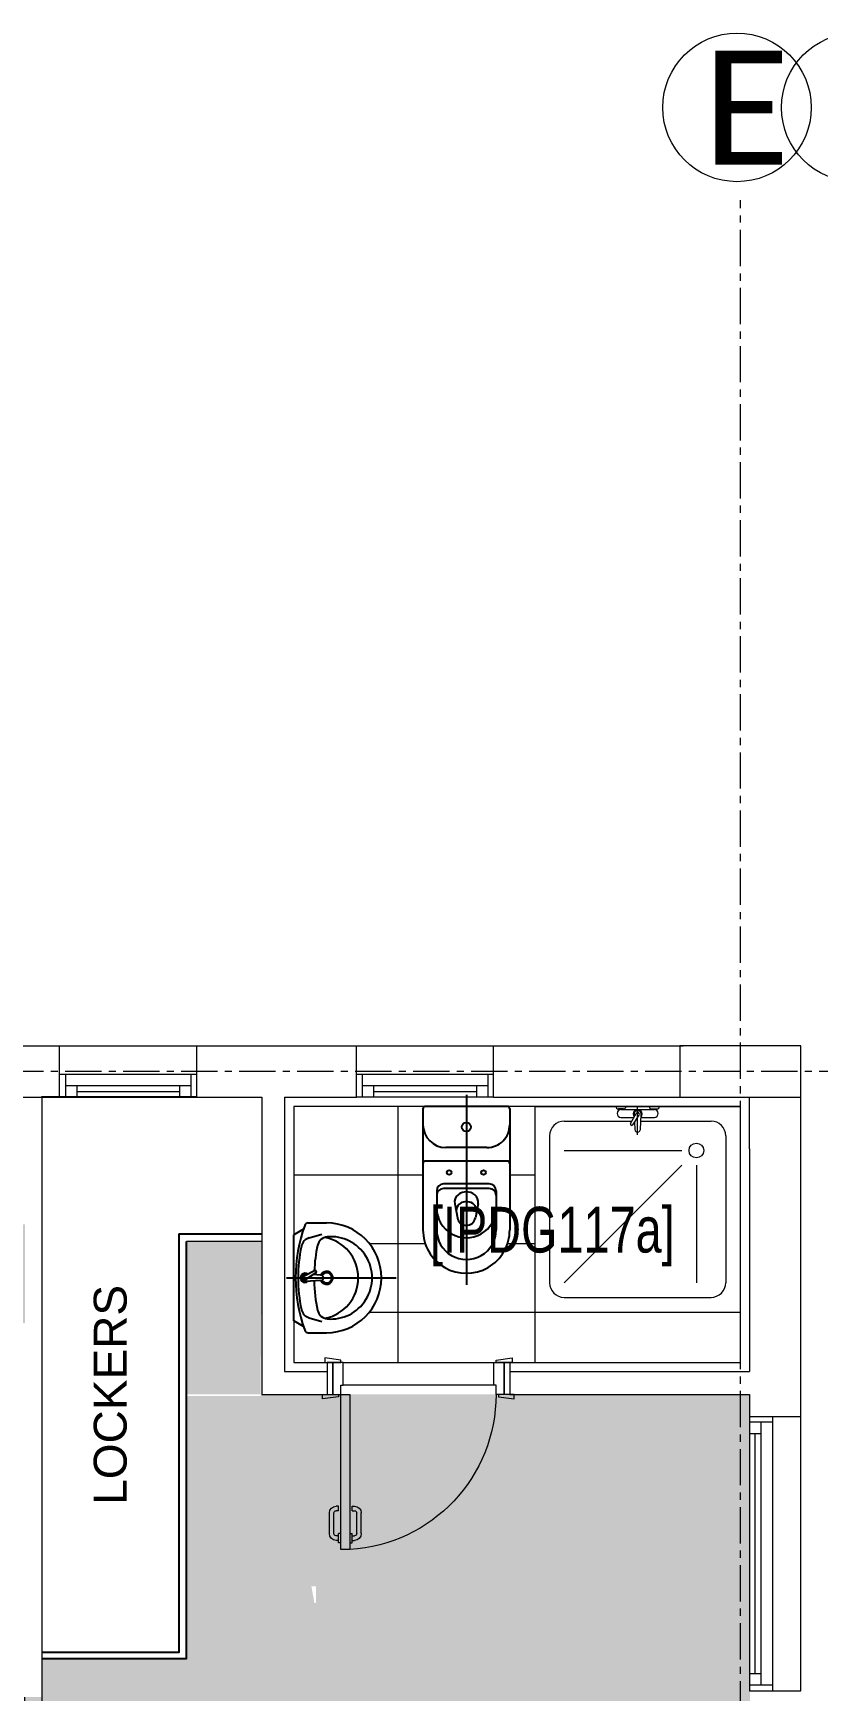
# Model space of a CAD drawing. Header units: millimetres. Extents: x 26027 to 581921, y 7230 to 233891.
# Drawn here: x 477152 to 480588, y 224288 to 231541 of the extents above; entities that cross this region are included whole.
import ezdxf

# ---------------------------------------------------------------- set-up
doc = ezdxf.new("R2010")
doc.units = ezdxf.units.MM
doc.header["$LTSCALE"] = 5
doc.linetypes.add('CENTER', pattern=[50.800000000000004, 31.75, -6.35, 6.35, -6.35])
doc.linetypes.add('HIDDEN2', pattern=[0.1875, 0.125, -0.0625])
for name, color, linetype, lineweight in [('72_EGR_BASE_TEXT', 7, 'Continuous', 5), ('Aluminum', 7, 'Continuous', 5), ('AxisBalloons_2', 7, 'Continuous', 0), ('car', 250, 'Continuous', 5), ('Proj', 7, 'HIDDEN2', 5), ('SANIT', 250, 'Continuous', 5), ('Structure', 20, 'Continuous', 5), ('Text', 9, 'Continuous', 5), ('Tiles', 252, 'Continuous', 5), ('Walls', 32, 'Continuous', 5)]:
    doc.layers.add(name, color=color, linetype=linetype, lineweight=lineweight)
for name, color, linetype in [('axes', 9, 'Continuous'), ('GE-ARCHITECTURAL_ELEMENTS', 8, 'Continuous'), ('GE-FURNITURE', 8, 'Continuous'), ('PDF_Text', 7, 'Continuous')]:
    doc.layers.add(name, color=color, linetype=linetype)
doc.layers.add('PDF_Geometry', color=7, linetype='Continuous', true_color=0x809a5e)
doc.layers.add('Wooden Joinery', color=7, linetype='Continuous', lineweight=5, true_color=0xffdcd1)
doc.styles.add('PDF Arial', font='arial.ttf')
doc.styles.get("Standard").update_dxf_attribs({"font": 'calibri.ttf'})
doc.styles.add('X3G_ENTITY_2587EA', font='swisscl.ttf', dxfattribs={"height": 200})

# ---------------------------------------------------------------- blocks, each defined once
blk = doc.blocks.new('SHOWER TRAY 80x80')
at = {"layer": 'SANIT'}
for p, q in [((0, 0), (0, 0.8000000000000007)), ((0.799999999999983, 0.8000000000000007), (-3.552713678800501e-15, 0.7999999999999972)), ((0.7999999999999794, 7.105427357601002e-15), (0.799999999999983, 0.8000000000000007)), ((0.1142857142856926, 0.7428571428571544), (0.6857142857142691, 0.7428571428571615)), ((0.05714285714283207, 0.4124033613445377), (0.05714285714283207, 0.685714285714301)), ((0.7428571428571153, 0.1142857142857174), (0.7428571428571296, 0.6857142857143081)), ((0.2285714285714064, 0.6285714285714441), (0.6857142857142655, 0.6285714285714441)), ((0.1714285714285531, 0.1142857142857068), (0.1714285714285531, 0.5714285714285836)), ((0.2285714285714064, 0.5714285714285836), (0.6857142857142655, 0.1142857142857245)), ((0.01000000000000512, 0.4549999999999912), (0.01000000000000512, 0.4750000000000014)), ((0.01631966011248664, 0.4750000000000014), (0.01000000000000512, 0.4750000000000014)), ((0.01249999999998863, 0.4549999999999912), (0.01000000000000512, 0.4549999999999912)), ((0.01249999999998863, 0.3349999999999866), (0.01249999999998863, 0.4649999999999963)), ((0.04249999999998977, 0.413264705882348), (0.04249999999998977, 0.4649999999999963)), ((0.1099999999999994, 0.3999999999999986), (0, 0.3999999999999986)), ((0.06674858673548556, 0.3727685026005716), (0.02709900889367134, 0.3938940117229563)), ((0.08950000000000102, 0.4104999999999919), (0.03164137928153821, 0.4139034482775585)), ((0.07150997231136103, 0.3807923120500973), (0.03344981494325339, 0.4058135719738871)), ((0.0608299165623265, 0.3878135245036631), (0.08949999999998681, 0.3894999999999911)), ((0.01000000000000512, 0.345000000000006), (0.01000000000000512, 0.3249999999999957)), ((0.01249999999998863, 0.345000000000006), (0.01000000000000512, 0.345000000000006)), ((0.01631966011248664, 0.3250000000000099), (0.01000000000000512, 0.3250000000000099)), ((0.04073028667295375, 0.3866311933336917), (0.0316413792811403, 0.3860965517224102)), ((0.04249999999998977, 0.3349999999999866), (0.04249999999998977, 0.3856882805192541)), ((0.05714285714283562, 0.1142857142857068), (0.05714285714283207, 0.3778864871840746)), ((0, 0), (0.7999999999999794, 7.105427357601002e-15)), ((0.1142857142856961, 0.05714285714285339), (0.6857142857142584, 0.05714285714286405))]:
    blk.add_line(p, q, dxfattribs=at)
blk.add_circle((0.1714285714285531, 0.6285714285714441), 0.02857142857142873, dxfattribs=at)
for centre, radius, start, end in [((0.1142857142856926, 0.685714285714301), 0.05714285714285747, 90, 180), ((0.6857142857142691, 0.6857142857143081), 0.05714285714285747, 359.9999999999992, 90), ((0, 0.4750000000000014), 0.009999999999999787, 0, 90.00000000000263), ((0, 0.4549999999999912), 0.009999999999999787, 269.9999999999973, 0), ((0.0274999999999892, 0.4649999999999963), 0.01499999999999968, 0, 180), ((0.03000000000000114, 0.3999999999999844), 0.0175000000000054, 49.63201498841951, 309.2525527154357), ((0.03000000000000114, 0.3999999999999986), 0.0140000000000029, 83.2670787910549, 276.732921207356), ((0.03000000000000114, 0.3999999999999986), 0.006760091880911086, 54.04227897446988, 244.5873310711967), ((0.08950000000000102, 0.3999999999999844), 0.01049999999999862, 270, 90.00000000010422), ((0, 0.345000000000006), 0.009999999999999787, 0, 90.00000000000263), ((0, 0.3250000000000099), 0.009999999999999787, 269.9999999999973, 0), ((0.0274999999999892, 0.3349999999999866), 0.01499999999999968, 180, 0), ((0.06912927952342329, 0.3767804073253345), 0.004665091389374755, 239.3148050232749, 59.31480502755438), ((0.1142857142856961, 0.1142857142857068), 0.05714285714285747, 179.9999999999998, 270), ((0.6857142857142584, 0.1142857142857174), 0.05714285714285747, 270, 359.9999999999996)]:
    blk.add_arc(centre, radius, start, end, dxfattribs=at)
blk = doc.blocks.new('A$C26754117')
at = {"layer": 'car'}
for p, q in [((750.0011963472934, 819.9992818571045), (90.00119634834118, 819.9992818492465)), ((90.00119634659495, 719.999281856115), (750.001196346595, 719.9992818568717))]:
    blk.add_line(p, q, dxfattribs=at)
at = {"layer": 'Wooden Joinery'}
for p, q in [((670.0011963391444, 71.17677191871917), (670.0011963400757, 161.1767719187192)), ((690.001196339028, 71.17677191854455), (690.0011963400757, 161.1767719185445)), ((710.0011963403085, 191.1767719183699), (700.0011963403085, 191.1767719184281)), ((710.0011963400757, 171.1767719183699), (700.0011963400757, 171.1767719184281)), ((710.0011963400757, 171.1767719183699), (710.0011963403085, 191.1767719183699)), ((770.0011963401921, 191.1767719177878), (780.0011963401921, 191.1767719177296)), ((770.0011963399593, 171.1767719177878), (770.0011963401921, 191.1767719177878)), ((770.0011963399593, 171.1767719177878), (780.0011963399593, 171.1767719177296)), ((790.0011963392608, 71.17677191761322), (790.0011963399593, 161.1767719176132)), ((810.0011963392608, 71.1767719174386), (810.0011963398429, 161.1767719174386)), ((710.001196339028, 61.17677191836992), (700.001196339028, 61.17677191842813)), ((710.0011963387951, 41.17677191831172), (700.0011963387951, 41.17677191842813)), ((710.0011963386787, 31.17677191831172), (710.001196339028, 71.17677191831172)), ((720.001196339028, 71.17677191831172), (710.001196339028, 71.17677191836992)), ((720.0011963386787, 31.17677191825351), (710.0011963386787, 31.17677191831172)), ((760.0011963391444, 71.17677191790426), (770.0011963392608, 71.17677191772964)), ((760.0011963387951, 31.17677191790426), (770.0011963387951, 31.17677191778785)), ((770.0011963387951, 31.17677191778785), (770.0011963392608, 71.17677191778785)), ((770.0011963391444, 61.17677191772964), (780.0011963391444, 61.17677191767143)), ((770.0011963389115, 41.17677191778785), (780.0011963389115, 41.17677191761322))]:
    blk.add_line(p, q, dxfattribs=at)
for points in [[(80.00119634810835, 819.9992818492465), (80.00119634822477, 829.9992818492465), (10.0011963484576, 839.9992818497703), (10.00119634834118, 819.9992818498285)], [(760.0011963474099, 819.9992818569299), (760.0011963475263, 829.9992818569299), (830.0011963476427, 839.9992818562314), (830.0011963474099, 819.9992818562314)], [(70.00119634612929, 679.9992818562314), (70.00119634601288, 669.9992818562314), (0.001196346012875438, 659.9992818568717), (0.00119634612929076, 679.9992818568135)], [(720.0011963460129, 679.9992818570463), (720.0011963384459, 1.176771918253507), (760.0011963385623, 1.176771917904261), (760.0011963461293, 679.9992818566388)], [(770.0011963463621, 679.9992818565224), (770.0011963462457, 669.9992818566388), (840.0011963461293, 659.9992818559404), (840.0011963463621, 679.9992818559404)]]:
    blk.add_lwpolyline(points, close=True, dxfattribs=at)
for points in [[(45.00119634671137, 679.999281856406), (45.00119634857401, 819.9992818495957), (20.0011963484576, 819.9992818498285), (20.00119634659495, 679.9992818566388), (45.00119634671137, 679.999281856406)], [(45.00119634647854, 679.9992818564642), (80.00119634636212, 679.9992818560568), (80.0011963469442, 719.9992818564642), (90.00119634659495, 719.999281856115), (90.00119634834118, 819.9992818492465), (45.00119634857401, 819.9992818495957), (45.00119634647854, 679.9992818564642)], [(795.0011963460129, 679.9992818564642), (760.0011963461293, 679.9992818566388), (760.0011963463621, 719.9992818570463), (750.001196346595, 719.9992818568717), (750.0011963472934, 819.9992818571045), (795.0011963469442, 819.9992818567553), (795.0011963460129, 679.9992818564642)], [(795.00119634578, 679.9992818563478), (795.0011963469442, 819.9992818567553), (820.001196347177, 819.9992818565224), (820.0011963458965, 679.999281856115), (795.00119634578, 679.9992818563478)]]:
    blk.add_lwpolyline(points, dxfattribs=at)
for centre, radius, start, end in [((760.0011963461293, 679.9992818566388), 679.9999999997672, 180, 266.6277133172606), ((700.0011963400757, 161.1767719184863), 30, 90, 180), ((700.0011963400757, 161.1767719184863), 10, 90, 180), ((780.0011963399593, 161.1767719177296), 30, 0, 90), ((780.0011963399593, 161.1767719177296), 10, 0, 90), ((700.001196339028, 71.17677191842813), 30, 180, 270), ((700.001196339028, 71.17677191842813), 10, 180, 270), ((780.0011963392608, 71.17677191767143), 10, 270, 0), ((780.0011963392608, 71.17677191767143), 30, 270, 0)]:
    blk.add_arc(centre, radius, start, end, dxfattribs=at)
blk = doc.blocks.new('WC manta')
at = {"layer": 'GE-FURNITURE'}
for p, q in [((-0.1300000000000026, 0.1799999999999784), (-0.1300000000000021, -0.1800000000000352)), ((-0.1200000000000032, 0.1899999999999835), (0.4100000000000383, 0.1899999999998698)), ((0.1089999999999978, 0.1799999999999784), (0.1089999999999973, -0.180000000000021)), ((0.0499999999999976, 0.08999999999997499), (0.04999999999999849, -0.09000000000001762)), ((0.2089999999999979, 0.0999999999999801), (0.2089999999999979, -0.1000000000000085)), ((0.2289999999999979, 0.0999999999999801), (0.2289999999999979, -0.1000000000000085)), ((0.2389999999999977, 0.1299999999999812), (0.4100000000000001, 0.1299999999999955)), ((-0.1800000000000019, -1.4210854715202e-14), (0.6499999999999972, 0)), ((0.2955435778343052, 0.05099335474704958), (0.3580878172658544, 0.03932111432524721)), ((0.2955435778343083, -0.05099335474706379), (0.358087817265849, -0.03932111432530405)), ((0.2389999999999994, -0.1300000000000097), (0.4100000000000001, -0.1299999999999812)), ((-0.120000000000001, -0.1900000000000404), (0.410000000000077, -0.1899999999998272))]:
    blk.add_line(p, q, dxfattribs=at)
for centre, radius in [((0.1589999999999976, 0.07524999999998272), 0.01), ((-0.04000000000000181, -1.4210854715202e-14), 0.02), ((0.1589999999999976, -0.07525000000001114), 0.01)]:
    blk.add_circle(centre, radius, dxfattribs=at)
for centre, radius, start, end in [((-0.1200000000000028, 0.1799999999999784), 0.01, 90.00000000000281, 180), ((-0.05000000000000249, 0.08999999999997499), 0.1, 0, 90.0000000000015), ((0.1189999999999976, 0.1799999999999784), 0.01, 90, 180), ((0.4099999999999997, 0), 0.1899999999999977, 270, 90), ((0.2389999999999977, 0.0999999999999801), 0.03, 90, 180), ((0.2589999999999977, 0.0999999999999801), 0.03, 90, 180), ((0.3146591216085324, -1.4210854715202e-14), 0.1299999999999977, 270, 90), ((0.4099999999999997, 0), 0.1299999999999977, 270, 90), ((0.302892476788585, 1.4210854715202e-14), 0.05876042778213645, 141.5249730953281, 218.475026904783), ((0.2882053240761837, 0.01167224042180237), 0.04, 79.42885282056038, 141.5249730953252), ((0.3453775567838338, 1.4210854715202e-14), 0.05876042778213645, 166.4175867627366, 193.5824132373916), ((0.3271417994111214, 0.004405769433930118), 0.04, 79.42885282056035, 166.4175867627366), ((0.3507495635077338, -2.842170943040401e-14), 0.04, 280.5711471794227, 79.42885282056916), ((0.2882053240762104, -0.01167224042180237), 0.04, 218.4750269047819, 280.5711471794153), ((0.3271417994111308, -0.004405769433944329), 0.04, 193.5824132373898, 280.5711471793922), ((-0.0500000000000016, -0.09000000000001762), 0.1, 270.0000000000061, 0), ((0.2389999999999977, -0.1000000000000085), 0.03, 180, 270), ((0.2589999999999977, -0.1000000000000085), 0.03, 180, 270), ((-0.1200000000000023, -0.1800000000000352), 0.01, 180, 270.0000000000084), ((0.1189999999999971, -0.180000000000021), 0.01, 180, 270.0000000000009)]:
    blk.add_arc(centre, radius, start, end, dxfattribs=at)
blk = doc.blocks.new('lav-manta 60')
at = {"layer": 'GE-ARCHITECTURAL_ELEMENTS'}
for p, q in [((-0.2658112752778532, -0.0528604784439608), (-0.2358005871623812, 1.4210854715202e-14)), ((-0.2358005871623803, 0), (0.2358005871623812, 1.4210854715202e-14)), ((8.881784197001252e-16, 0.04000000000002046), (-6.217248937900877e-15, -0.5599999999999739)), ((0.2658112752778532, -0.0528604784439608), (0.2358005871623812, 1.4210854715202e-14)), ((-0.3000000000000007, -0.07892544397115842), (-0.3000000000000016, -0.1799999999999926)), ((-0.2184831274915995, -0.08410578956296888), (-0.238337111529991, -0.1537086973741566)), ((-0.01500000000000323, -0.1473122635064641), (-0.01986414486488819, -0.06399025504892109)), ((0.0274395542141237, -0.120963039179756), (-0.007817085774672883, -0.0673337147440094)), ((0.03890213914203589, -0.1141610597856442), (0.008722840084338657, -0.05751880514141305)), ((0.01909829523756645, -0.07699205969632317), (0.01986206894530085, -0.06400790666485534)), ((0.2184831274916004, -0.08410578956296888), (0.2383371115299919, -0.1537086973741566)), ((0.2999999999999989, -0.07892544397115842), (0.299999999999998, -0.1799999999999926)), ((0.0149999999999979, -0.1473122635064641), (0.01740925070904797, -0.1057058166811373))]:
    blk.add_line(p, q, dxfattribs=at)
for centre, radius, start, end in [((-0.2800000000000011, -0.07892544397115842), 0.02, 109.8228838830087, 180), ((0, -0.855681818181921), 0.84568181818193, 70.17711611698898, 109.8228838830111), ((-0.1607845660526097, -0.1005641007725586), 0.06, 101.8086224012993, 164.079387877085), ((0, -0.8696182228863449), 0.84568181818193, 78.1913775987016, 101.8086224012984), ((-2.664535259100376e-15, -0.06166307873495214), 0.02500000000000305, 320.7474472845807, 220.3679850115468), ((-9.769962616701378e-15, -0.06166307873495214), 0.02000000000000313, 353.2670776885322, 186.6820056531071), ((-9.769962616701378e-15, -0.06166307873495214), 0.009657274115586034, 25.41267285391787, 215.9577171006651), ((0.1607845660526097, -0.1005641007725586), 0.06, 15.92061212291503, 78.19137759870078), ((0.2799999999999994, -0.07892544397115842), 0.02, 0, 70.17711611699127), ((-5.329070518200751e-15, -0.1799999999999926), 0.2999999999999998, 180, 0), ((-0.164536051019244, -0.1889581848927691), 0.06, 102.0882578917687, 174.8142152564765), ((-1.77635683940025e-15, -0.1282362600928906), 0.2252122890089872, 190.6097301344279, 349.3902698655721), ((0, -0.9572184320334429), 0.84568181818193, 91.1571592519256, 102.0882578917694), ((-3.552713678800501e-15, -0.1799999999999926), 0.03500000000000014, 115.3105877077287, 64.6894122922684), ((-3.552713678800501e-15, -0.1799999999999926), 0.02750000000000075, 117.1495709494952, 62.85042905050146), ((-2.664535259100376e-15, -0.1473122635064641), 0.01500000000000057, 180, 6.758042587173681e-11), ((0, -0.9572184320334429), 0.84568181818193, 88.54855929439348, 88.84397810137993), ((0.03317084667807624, -0.1175620494827143), 0.0066644162705284, 210.6851949742506, 30.68519497445045), ((0, -0.9572184320334429), 0.84568181818193, 77.9117421082308, 87.42744881614517), ((0.1645360510192404, -0.1889581848927691), 0.06, 5.185784743523504, 77.91174210823132), ((-1.77635683940025e-15, -0.2038909794933232), 0.2252122890089872, 174.8142152564765, 5.185784743523504)]:
    blk.add_arc(centre, radius, start, end, dxfattribs=at)

msp = doc.modelspace()

# ---------------------------------------------------------------- hatches: boundary and pattern name
at = {"layer": 'PDF_Geometry', "lineweight": 25}
h = msp.add_hatch(dxfattribs=at)
h.set_pattern_fill('ANGLE', color=256, scale=500)
h.set_pattern_definition([(0, (-753464.1767248921, -861134.2566601911), (0, 137.5), [100, -37.5]), (90, (-753464.1767248921, -861134.2566601911), (-137.5, 8.419446744138054e-15), [100, -37.5])])
edge = h.paths.add_edge_path()
edge.add_line((476577.1314191916, 225898.2474854591), (477116.1547890818, 225898.2474854591))
edge.add_line((477116.1547890818, 225898.2474854591), (477116.1547890818, 226329.466181525))
edge.add_line((477116.1547890818, 226329.466181525), (476816.3230393634, 226329.466181525))
edge.add_line((476816.3230393634, 226329.466181525), (476816.3230393634, 226289.0394287407))
edge.add_line((476816.3230393634, 226289.0394287407), (476674.8294051792, 226289.0394287407))
edge.add_line((476674.8294051792, 226289.0394287407), (476674.8294051792, 226329.466181525))
edge.add_line((476674.8294051792, 226329.466181525), (476203.1839562498, 226329.466181525))
edge.add_line((476203.1839562498, 226329.466181525), (476203.1839562498, 226289.0394287407))
edge.add_line((476203.1839562498, 226289.0394287407), (476061.6903216057, 226289.0394287407))
edge.add_line((476061.6903216057, 226289.0394287407), (476061.6903216057, 226329.466181525))
edge.add_line((476061.6903216057, 226329.466181525), (475886.5077264467, 226329.466181525))
edge.add_line((475886.5077264467, 226329.466181525), (475886.5077264467, 226888.7029277282))
edge.add_line((475886.5077264467, 226888.7029277282), (475792.1786365686, 226888.7029277282))
edge.add_line((475792.1786365686, 226888.7029277282), (475792.1786365686, 226329.466181525))
edge.add_line((475792.1786365686, 226329.466181525), (475488.9779914776, 226329.466181525))
edge.add_line((475488.9779914776, 226329.466181525), (475488.9779914776, 226289.0394287407))
edge.add_line((475488.9779914776, 226289.0394287407), (475354.2221489591, 226289.0394287407))
edge.add_line((475354.2221489591, 226289.0394287407), (475354.2221489591, 226329.466181525))
edge.add_line((475354.2221489591, 226329.466181525), (474875.8389077887, 226329.466181525))
edge.add_line((474875.8389077887, 226329.466181525), (474875.8389077887, 226289.0394287407))
edge.add_line((474875.8389077887, 226289.0394287407), (474741.0830652704, 226289.0394287407))
edge.add_line((474741.0830652704, 226289.0394287407), (474741.0830652704, 226329.466181525))
edge.add_line((474741.0830652704, 226329.466181525), (474559.1626784457, 226329.466181525))
edge.add_line((474559.1626784457, 226329.466181525), (474559.1626784457, 225584.3992664018))
edge.add_line((474559.1626784457, 225584.3992664018), (474592.8516389604, 225584.3992664018))
edge.add_line((474592.8516389604, 225584.3992664018), (474576.6809380068, 225503.5457608835))
edge.add_line((474576.6809380068, 225503.5457608835), (474896.0522849718, 225503.5457608835))
edge.add_line((474896.0522849718, 225503.5457608835), (474896.0522849718, 225463.1190081497))
edge.add_line((474896.0522849718, 225463.1190081497), (474893.0892164605, 225463.1190081497))
edge.add_arc((474569.2623948067, 225506.9054581448), 326.7737193006011, 270.00122249803235, 352.29941862360437, ccw=False)
edge.add_arc((474569.2754806933, 224428.8824065593), 751.2493323841699, 2.8263447609617174, 90.00046627108952, ccw=False)
edge.add_line((475319.6109712257, 224465.9257737831), (475320.5331884446, 224465.9257737831))
edge.add_line((475320.5331884446, 224465.9257737831), (475320.5331884446, 224425.4990211031))
edge.add_line((475320.5331884446, 224425.4990211031), (475286.8442279301, 224425.4990211031))
edge.add_line((475286.8442279301, 224425.4990211031), (475273.3686437351, 224408.6545525857))
edge.add_arc((475243.0485673214, 224408.6545525857), 30.32007641362725, -89.99999999967002, 0, ccw=False)
edge.add_line((475243.0485673216, 224378.334476172), (475246.4174752897, 224371.5966840561))
edge.add_line((475246.4174752897, 224371.5966840561), (475155.457293265, 224378.3344761771))
edge.add_arc((475155.457293265, 224408.6545525857), 30.32007640856318, 146.2510531674718, 270, ccw=False)
edge.add_line((475130.2467614622, 224425.4990211031), (474576.6809379817, 224425.4990211031))
edge.add_line((474576.6809379817, 224425.4990211031), (474594.7647995453, 224335.0797125909))
edge.add_line((474594.7647995453, 224335.0797125909), (476577.1314191916, 224335.0797125909))
edge.add_line((476577.1314191916, 224335.0797125909), (476577.1314191916, 225898.2474854591))
h.paths.add_polyline_path([(480290.3278816309, 225585.2659106641), (477823.6229618503, 225585.2659106641), (477823.6229618504, 224430.1880145429), (477190.2705022367, 224430.1880145429), (477190.2705022367, 224260.9639994355), (477116.1547890818, 224260.9639994355), (477116.1547890818, 223519.8068657785), (477116.1547890818, 223452.4289445733), (477190.2705022367, 223452.4289445733), (477190.2705022367, 222536.089215725), (478390.2705022367, 222536.089215725), (478390.2705022367, 222825.8142770641), (478370.057125974, 222825.8142770641), (478384.880269038, 222899.9299904241), (478390.2705022367, 222899.9299904241), (478390.2705022367, 223573.7092028256), (478383.5327105708, 223573.7092028256), (478370.057125974, 223641.0871240271), (478390.2705022367, 223641.0871240271), (478390.2705022367, 223924.0743932619), (478370.057125974, 223924.0743932619), (478386.2278274947, 224004.9278987262), (478390.2705022367, 224004.9278987262), (478390.2705022367, 224671.9693190232), (478383.5327105708, 224671.9693190232), (478370.057125974, 224746.0850323292), (478390.2705022367, 224746.0850323292), (478390.2734833246, 223830.1974039872), (480290.3308627189, 223830.1974039872)])
edge = h.paths.add_edge_path(flags=16)
edge.add_line((477890.422861618, 223499.5934894115), (477884.2630907465, 223499.5934894115))
edge.add_line((477884.2630907465, 223499.5934894115), (477884.2630907465, 223486.6959090156))
edge.add_arc((477880.8942197019, 223496.2245685461), 10.10666337434744, 289.4711199357461, 379.4714195085501)
h.paths.add_polyline_path([(477944.9032201096, 223553.4958264045), (477944.9032201096, 223513.0690736743), (477197.0082943626, 223513.0690736743), (477197.0082943626, 223553.4958264045), (477756.2450406989, 223553.4958264045), (477756.2450406989, 223560.233618509), (477776.4584170766, 223560.233618509), (477776.4584170766, 223580.4469949298), (477884.2630907465, 223580.4469949298), (477884.2630907465, 223560.233618509), (477911.2142595951, 223560.233618509)], flags=16)
edge = h.paths.add_edge_path(flags=16)
edge.add_line((477786.5650805924, 223486.1179051658), (477877.5252990806, 223479.3801130985))
edge.add_line((477877.5252990806, 223479.3801130985), (477786.5650805924, 223486.1179051658))
edge.add_arc((477786.5650805924, 223496.2245685461), 10.10666338028386, 160.5285805033294, 270, ccw=False)
edge.add_line((477777.03643867, 223499.5934894115), (477776.4584170766, 223499.5934894115))
edge.add_line((477776.4584170766, 223499.5934894115), (477776.4584172121, 223496.2245685461))
edge.add_arc((477786.5650805924, 223496.2245685461), 10.10666338028386, 180, 270)
h.paths.add_polyline_path([(477203.7460869486, 223499.5934894115), (477217.2216707403, 223432.2155682063), (477197.0082943626, 223432.2155682063), (477197.0082943626, 223499.5934894115)], flags=16)
edge = h.paths.add_edge_path()
edge.add_line((468810.812607286, 220379.9957360635), (468731.0259836528, 220379.9957360635))
edge.add_line((468731.0259836528, 220379.9957360635), (468731.0259836528, 220353.0445678041))
edge.add_line((468731.0259836528, 220353.0445678041), (468650.1724781347, 220367.7452050399))
edge.add_line((468650.1724781347, 220367.7452050399), (468650.1724781347, 219815.6494449174))
edge.add_arc((468667.0169465475, 219790.4389130389), 30.32007641328984, 8.799929673841689e-10, 123.74894658864511, ccw=False)
edge.add_line((468697.3370229607, 219790.4389130394), (468697.3370230233, 219699.4787314748))
edge.add_line((468697.3370230233, 219699.4787314748), (468692.924743101, 219718.5986112023))
edge.add_arc((468667.0169465478, 219702.8476394431), 30.32007641155044, -90.00000000021998, 31.29803744826461, ccw=False)
edge.add_line((468667.0169465477, 219672.5275630315), (468670.3858545555, 219665.7897709603))
edge.add_line((468670.3858545555, 219665.7897709603), (468656.910270239, 219665.7897709603))
edge.add_line((468656.910270239, 219665.7897709603), (468656.910270239, 219659.0519789495))
edge.add_line((468656.910270239, 219659.0519789495), (468650.1724781347, 219625.3630183197))
edge.add_line((468650.1724781347, 219625.3630183197), (468609.7457254042, 219625.3630183197))
edge.add_line((468609.7457254042, 219625.3630183197), (468609.7457254042, 219626.2852350804))
edge.add_arc((468646.789092923, 220376.6207258394), 751.2493326251101, 179.999533711322, 267.17365521742397, ccw=False)
edge.add_arc((467568.7660410951, 220376.6338119598), 326.7737193020803, 276.51002771443297, 359.9987775014165, ccw=False)
edge.add_line((467605.8146989334, 220051.9671204453), (467605.8146989334, 220049.8439217927))
edge.add_line((467605.8146989334, 220049.8439217927), (467572.1257383577, 220049.8439217927))
edge.add_line((467572.1257383577, 220049.8439217927), (467572.1257383577, 220373.2579440668))
edge.add_line((467572.1257383577, 220373.2579440668), (467531.6989855699, 220373.2579440668))
edge.add_line((467531.6989855699, 220373.2579440668), (467510.812607286, 220373.2579440668))
edge.add_line((467510.812607286, 220373.2579440668), (467510.812607286, 220379.9957360635))
edge.add_line((467510.812607286, 220379.9957360635), (465810.812607286, 220379.9957360635))
edge.add_line((465810.812607286, 220379.9957360635), (465810.812607286, 219753.7023949737))
edge.add_line((465810.812607286, 219753.7023949737), (465810.812607286, 218579.9957360635))
edge.add_line((465810.812607286, 218579.9957360635), (468810.812607286, 218579.9957360635))
edge.add_line((468810.812607286, 218579.9957360635), (468810.812607286, 220379.9957360635))
h.paths.add_polyline_path([(466491.1746430325, 219254.6403038607), (468153.2039801055, 219254.6403038607), (468153.2039801055, 219650.5862566482), (466491.1746430325, 219650.5862566482)], flags=16)
h.paths.add_polyline_path([(477817.4850682102, 225578.4788064577), (478147.291182175, 225578.4788064577), (478152.7705733287, 226254.4969627045), (477822.9644593638, 226254.4969627045)])
h.paths.add_polyline_path([(474553.4477030388, 224579.0192945225), (476066.1945375546, 224579.0192945225), (476066.1945375546, 225298.6072663157), (474553.4477030388, 225298.6072663157)])
h.paths.add_polyline_path([(476024.2459556516, 225648.7776122349), (476024.2459556516, 224319.4123052929), (476563.8296063151, 224319.4123052929), (476563.8296063151, 225648.7776122349)])
h.paths.add_polyline_path([(475228.5497876443, 225934.2016964958), (476844.2535402477, 225934.2016964958), (476844.2535402477, 226231.1561916356), (475228.5497876443, 226231.1561916356)], flags=16)

# ---------------------------------------------------------------- linework, layer by layer
at = {"layer": 'Aluminum'}
for p, q in [((477867.7689532917, 226985.2665355359, -5.890273202524554e-07), (477267.7689532922, 226985.2665355359, -5.890273202524554e-07)), ((477292.7689532922, 226985.2665355359, -5.890273202524554e-07), (477292.7689532922, 226885.2665355359, -5.890273202524554e-07)), ((477842.7689532917, 226985.2665355359, -5.890273202524554e-07), (477842.7689532917, 226885.2665355359, -5.890273202524554e-07)), ((479167.7689532791, 226985.2666006044, -5.890272394282192e-07), (478567.7689532796, 226985.2666006044, -5.890272394282192e-07)), ((478592.7689532796, 226985.2666006044, -5.890272394282192e-07), (478592.7689532796, 226885.2666006044, -5.890272394282192e-07)), ((479142.7689532791, 226985.2666006044, -5.890272394282192e-07), (479142.7689532791, 226885.2666006044, -5.890272394282192e-07)), ((477867.7689532917, 226885.2665355359, -5.890273202524554e-07), (477267.7689532922, 226885.2665355359, -5.890273202524554e-07)), ((477842.7689532917, 226935.2665355359, -5.890273202524554e-07), (477292.7689532922, 226935.2665355359, -5.890273202524554e-07)), ((477342.7689532922, 226935.2665355359, -5.890273202524554e-07), (477342.7689532922, 226885.2665355359, -5.890273202524554e-07)), ((477342.7689532922, 226910.2665355359, -5.890273202524554e-07), (477792.7689532917, 226910.2665355359, -5.890273202524554e-07)), ((477792.7689532917, 226935.2665355359, -5.890273202524554e-07), (477792.7689532917, 226885.2665355359, -5.890273202524554e-07)), ((479167.7689532791, 226885.2666006044, -5.890272394282192e-07), (478567.7689532796, 226885.2666006044, -5.890272394282192e-07)), ((479142.7689532791, 226935.2666006044, -5.890272394282192e-07), (478592.7689532796, 226935.2666006044, -5.890272394282192e-07)), ((478642.7689532796, 226935.2666006044, -5.890272394282192e-07), (478642.7689532796, 226885.2666006044, -5.890272394282192e-07)), ((478642.7689532796, 226910.2666006044, -5.890272394282192e-07), (479092.7689532791, 226910.2666006044, -5.890272394282192e-07)), ((479092.7689532791, 226935.2666006044, -5.890272394282192e-07), (479092.7689532791, 226885.2666006044, -5.890272394282192e-07)), ((480288.7704109335, 225585.2659107624, -2.166391588868964), (480288.7705523055, 225488.2659107621, -2.361870417117551)), ((480288.7705523055, 225488.2659107624, -2.361870417117316), (480288.77050826, 224288.2659107624, -2.361870417117316)), ((480388.7705523055, 225463.2659107624, -2.361870417117316), (480288.7705523055, 225463.2659107624, -2.361870417117316)), ((480338.7705523055, 225463.2659107624, -2.361870417117316), (480338.77050826, 224313.2659107624, -2.361870417117316)), ((480388.7705523055, 225488.2659107624, -2.361870417117316), (480388.77050826, 224288.2659107624, -2.361870417117316)), ((480513.7705733287, 224288.2659107624, -2.361870417117316), (480513.7706173742, 225488.2659107624, -2.361870417117316)), ((480338.7705523055, 225413.2659107624, -2.361870417117316), (480288.7705523055, 225413.2659107624, -2.361870417117316)), ((480313.77050826, 224363.2659107624, -2.361870417117316), (480313.7705523055, 225413.2659107624, -2.361870417117316)), ((480338.77050826, 224363.2659107624, -2.361870417117316), (480288.77050826, 224363.2659107624, -2.361870417117316)), ((480388.77050826, 224313.2659107624, -2.361870417117316), (480288.77050826, 224313.2659107624, -2.361870417117316)), ((480288.7705082721, 224288.2659107624, -2.361870417117316), (480513.7705733287, 224288.2659107624, -2.361870417117316))]:
    msp.add_line(p, q, dxfattribs=at)
at = {"layer": 'axes', "linetype": 'CENTER', "lineweight": 0}
for p, q in [((480248.7707260153, 120285.5849670265, -5.890049949996978e-07), (480248.7707260153, 230811.0997515668, -5.890049949996978e-07)), ((484308.7689532852, 226997.7659107624, -2.945141526211614e-07), (460525.8132943283, 226997.7659107624, -2.945141526211614e-07))]:
    msp.add_line(p, q, dxfattribs=at)
at = {"layer": 'AxisBalloons_2', "color": 1}
for centre in [(480233.7707260158, 231216.1292110633, -5.890273202524554e-07), (480753.725401588, 231216.1262110681, 2.361868934013191)]:
    msp.add_circle(centre, 325, dxfattribs=at)
at = {"layer": 'PDF_Geometry', "color": 7, "lineweight": 25}
msp.add_line((477187.6176425074, 226887.9193513533, -5.890273202524554e-07), (477867.7689532917, 226887.9193513533, -5.890273202524554e-07), dxfattribs=at)
at = {"layer": 'PDF_Geometry', "color": 7, "lineweight": 25, "elevation": -2.36187070109298}
for points in [[(477789.2754987879, 226288.1859232802), (477789.2754987879, 224456.2856779813), (477189.6119997501, 224456.2856779813)], [(477189.6119997501, 224429.3345091327), (477822.9644593638, 224429.3345091327), (477822.9644593638, 226254.4969627045)], [(477789.2754987879, 226288.1859232802), (478152.7705733287, 226288.1859232802)]]:
    msp.add_lwpolyline(points, dxfattribs=at)
at = {"layer": 'PDF_Geometry', "color": 7, "lineweight": 5, "elevation": -2.36187070109298}
msp.add_lwpolyline([(478152.7705733287, 226254.4969627045), (477822.9644593638, 226254.4969627045)], dxfattribs=at)
at = {"layer": 'Proj'}
for p, q in [((477267.7689532922, 227110.2666006046, -5.890273202524554e-07), (477867.7689532917, 227110.2666006046, -5.890273202524554e-07)), ((478567.7689532796, 227110.2666656731, -5.890272394282192e-07), (479167.7689532791, 227110.2666656731, -5.890272394282192e-07))]:
    msp.add_line(p, q, dxfattribs=at)
at = {"layer": 'Structure', "elevation": -5.890273202524554e-07}
msp.add_lwpolyline([(479983.7689532856, 226885.2664914906), (480513.7689532856, 226885.2664914906), (480513.7689532856, 227110.2664914906), (479983.7689532856, 227110.2664914906)], close=True, dxfattribs=at)
at = {"layer": 'Tiles'}
for p, q in [((478748.7705421783, 226845.2659107624, -2.361870417117316), (478748.7705421783, 225725.2659107535, -2.361870417117316)), ((478292.7705733287, 226545.265879612, -2.361870417117316), (478859.8261059015, 226545.265879612, -2.361870417117316)), ((479238.7705421783, 226545.265879612, -2.361870417117316), (479348.7705421783, 226545.265879612, -2.361870417117316)), ((478624.1205132809, 226245.265879612, -2.361870417117316), (478868.4929887727, 226245.265879612, -2.361870417117316)), ((478624.1205132809, 226245.265879612, -2.361870417117316), (478868.4929887727, 226245.265879612, -2.361870417117316)), ((478626.1148705236, 226245.1959505766, -4.723740529182976), (478870.4873460154, 226245.1959505766, -4.723740529182976)), ((479229.0480955839, 226245.265879612, -2.361870417117316), (479348.7705421783, 226245.265879612, -2.361870417117316)), ((479229.0480955839, 226245.265879612, -2.361870417117316), (479348.7705421783, 226245.265879612, -2.361870417117316)), ((479231.0424528266, 226245.1959505766, -4.723740529182976), (479350.764899421, 226245.1959505766, -4.723740529182976)), ((478624.1205132809, 225945.265879612, -2.361870417117316), (479348.7705421783, 225945.265879612, -2.361870417117316)), ((479348.7705421783, 225945.265879612, -2.361870417117316), (479348.7705421783, 225725.2659107624, -2.361870417117316))]:
    msp.add_line(p, q, dxfattribs=at)
at = {"layer": 'Tiles', "elevation": -2.361870417117316}
msp.add_lwpolyline([(479238.7705733287, 225725.2659107624), (480248.7705733287, 225725.2659107624), (480248.7705733287, 226845.2659107624), (478292.7705733287, 226845.2659107624), (478292.7705733287, 225725.2659107624), (478438.7705733287, 225725.2659107624)], dxfattribs=at)
at = {"layer": 'Walls'}
for p, q in [((476109.7689532852, 227110.2664914906, -5.890274010766916e-07), (477267.7689532917, 227110.2664914909, -5.890274010766916e-07)), ((477267.7689532917, 226885.2664264343, -5.890274010766916e-07), (477267.7689532917, 227110.2664914909, -5.890274010766916e-07)), ((477867.7689532917, 227110.2664914909, -5.890274010766916e-07), (478567.7689532791, 227110.2666006046, -5.890273202524554e-07)), ((477867.7689532917, 226885.2664915028, -5.890273202524554e-07), (477867.7689532917, 227110.2665565594, -5.890273202524554e-07)), ((478567.7689532791, 226885.2664915028, -5.890273202524554e-07), (478567.7689532791, 227110.2665565594, -5.890273202524554e-07)), ((479167.7689532791, 226885.2665565712, -5.890272394282192e-07), (479167.7689532791, 227110.2666216278, -5.890272394282192e-07)), ((479167.7689532791, 227110.2666006046, -5.890273202524554e-07), (479998.7689532856, 227110.2664914906, -5.890274010766916e-07)), ((476109.7689532852, 226885.2664914906, -5.890274010766916e-07), (477267.7689532917, 226885.2664914906, -5.890274010766916e-07)), ((477867.7689532917, 226885.2664914906, -5.890274010766916e-07), (478152.7705733287, 226885.2664914906, -5.890274010766916e-07)), ((478152.7705733287, 226885.2664914906, -2.361870417117316), (478152.7705733287, 225585.2659107626, -2.361870417117316)), ((478252.7705733287, 226885.2664914906, -5.890274010766916e-07), (478567.7689532791, 226885.2664914906, -5.890274010766916e-07)), ((478252.7705733287, 226885.2664914906, -2.361870417117316), (478252.7705733287, 225685.2659107624, -2.361870417117316)), ((479167.7689532791, 226885.2665565712, -5.890272394282192e-07), (479998.7689532856, 226885.2664914906, -5.890273202524554e-07)), ((480288.7686910122, 226660.2668654332, -5.890273202524554e-07), (480288.7688001385, 226885.2664914906, -5.890273202524554e-07)), ((480513.7689092522, 225488.2659107621, -2.36187041711749), (480513.7689092522, 226885.2664914906, -5.890273202524554e-07)), ((480513.7689092522, 225488.2659107621, -2.36187041711749), (480513.7689092522, 226885.2664914906, -5.890273202524554e-07)), ((480288.7688441835, 226660.2668654332, -5.890273202524554e-07), (480288.7702651895, 225685.2659107624, -1.964867023664719)), ((478252.7705733287, 225685.2659107624, -2.361870417117316), (478438.7705733287, 225685.2659107624, -2.361870417117316)), ((478252.7705733287, 225685.2659107624, -2.361870417117316), (478438.7705733287, 225685.2659107624, -2.361870417117316)), ((478438.7705733287, 225685.2659107624, -2.361870417117316), (478438.7705733287, 225585.2659107624, -2.361870417117316)), ((479238.7705733287, 225685.2659107624, -2.361870417117316), (480288.7705733287, 225685.2659107624, -2.361870417117316)), ((479238.7705733287, 225685.2659107624, -2.361870417117316), (479238.7705733287, 225585.2659107624, -2.361870417117316)), ((478152.7705733287, 225585.2659107624, -2.361870417117316), (478438.7705733287, 225585.2659107624, -2.361870417117316)), ((478252.7705733287, 225585.2659107624, -2.361870417117316), (478438.7705733287, 225585.2659107624, -2.361870417117316)), ((479238.7705733287, 225585.2659107624, -2.361870417117316), (480288.7705733287, 225585.2659107624, -2.361870417117316)), ((480288.7686910364, 225488.2659107621, -2.361870417113625), (480513.768756093, 225488.2659107621, -2.361870417113625))]:
    msp.add_line(p, q, dxfattribs=at)
for points, elevation in [([(477189.6119997501, 226887.8494223179), (477189.6119997501, 224110.1104940253), (477115.4962865952, 224110.1104940253), (477115.4962865952, 224260.1104940253)], -2.36187070109298), ([(479238.7705733287, 225685.2659107624), (480288.7705733287, 225685.2659107624)], -2.361870417117316)]:
    msp.add_lwpolyline(points, dxfattribs=dict(at, elevation=elevation))

# ---------------------------------------------------------------- block references
at = {"layer": 'PDF_Geometry', "color": 26, "lineweight": 5, "true_color": 0x711b00, "xscale": -1}
msp.add_blockref('A$C26754117', (479258.7717696745, 224905.2666288991, -2.361870417117316), dxfattribs=at)
at = {"layer": 'SANIT'}
for name, p, xscale, yscale, zscale, rotation in [('WC manta', (479048.7705421783, 226715.2659107624, -2.361870417117316), 999.9999999999995, 999.9999999999995, 999.9999999999995, 269.9999999999999), ('SHOWER TRAY 80x80', (479348.7705421783, 226845.2659107624, -2.361870417117316), 1125.00003893818, 1125.00003893818, 1125.00003893818, 270), ('lav-manta 60', (478292.7705733287, 226095.265879612, -2.361870417117316), 800.0000000001787, 800.0000000001787, 800.0000000001787, 90.00000000000001)]:
    msp.add_blockref(name, p, dxfattribs=dict(at, xscale=xscale, yscale=yscale, zscale=zscale, rotation=rotation))

# ---------------------------------------------------------------- texts
at = {"layer": '72_EGR_BASE_TEXT', "insert": (479425.3107766076, 226405.988471664, -2.361870417117316), "char_height": 200, "attachment_point": 2, "style": 'X3G_ENTITY_2587EA'}
msp.add_mtext('[IPDG117a]', dxfattribs=at)
at = {"layer": 'PDF_Text', "insert": (477563.1842036585, 225102.1767525182), "char_height": 144.1030419977112, "attachment_point": 7, "rotation": 90, "style": 'PDF Arial'}
msp.add_mtext('LOCKERS', dxfattribs=at)
at = {"layer": 'Text', "insert": (480083.8239793088, 231465.1221002508, -5.890273202524554e-07), "char_height": 500.000000007276, "attachment_point": 1}
msp.add_mtext_dynamic_manual_height_columns('E', width=500.000000007276, gutter_width=1, heights=[0], dxfattribs=at)

doc.saveas('drawing.dxf')
